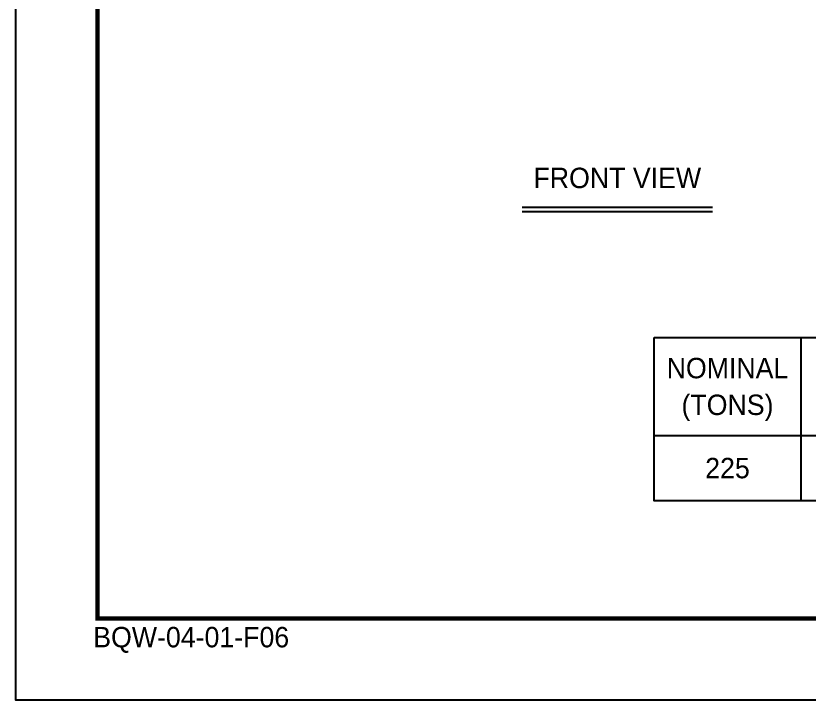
# Model space of a CAD drawing. Header units: millimetres. Extents: x 3692 to 33099, y 2878 to 23673.
# Drawn here: x 3692 to 10493, y 2878 to 8744 of the extents above; entities that cross this region are included whole.
import ezdxf
from ezdxf.enums import TextEntityAlignment as Align

# ---------------------------------------------------------------- set-up
doc = ezdxf.new("R2010")
doc.units = ezdxf.units.MM
for name, color, linetype in [('냉각탑_box', 1, 'Continuous'), ('냉각탑_form', 1, 'Continuous'), ('냉각탑_text', 3, 'Continuous')]:
    doc.layers.add(name, color=color, linetype=linetype)
doc.styles.add('돋움', font='Dotum.ttf')

# ---------------------------------------------------------------- blocks, each defined once
blk = doc.blocks.new('냉각탑form')
at = {"layer": 'Defpoints'}
blk.add_lwpolyline([(0, 297.073), (420.103, 297.073), (420.103, 0), (0, 0)], close=True, dxfattribs=at)
at = {"layer": '냉각탑_form', "const_width": 0.5}
blk.add_lwpolyline([(10.002, 287.07), (10.002, 10.002), (410.1, 10.002), (410.1, 287.07)], close=True, dxfattribs=at)
at = {"layer": '냉각탑_form', "style": '돋움'}
blk.add_text('BQW-04-01-F06', height=2.50061, dxfattribs=at).set_placement((9.476, 6.465))

msp = doc.modelspace()

# ---------------------------------------------------------------- linework, layer by layer
at = {"layer": '냉각탑_box'}
for p, q in [((8031.5, 7102.8), (9664.9, 7102.8)), ((8031.5, 7067.8), (9664.9, 7067.8)), ((10422.7, 5987.1), (10422.7, 4587.1)), ((10422.7, 5987.1), (10422.7, 4587.1)), ((9162.7, 5147.1), (24212.7, 5147.1)), ((9162.7, 5147.1), (24212.7, 5147.1))]:
    msp.add_line(p, q, dxfattribs=at)
msp.add_lwpolyline([(9162.7, 5987.1), (24212.7, 5987.1), (24212.7, 4587.1), (9162.7, 4587.1)], close=True, dxfattribs=at)
msp.add_lwpolyline([(9162.7, 5987.1), (24212.7, 5987.1), (24212.7, 4587.1), (9162.7, 4587.1)], close=True, dxfattribs=at)

# ---------------------------------------------------------------- block references
at = {"layer": '냉각탑_form', "xscale": 70.00000000000001, "yscale": 70.00000000000001, "zscale": 70.00000000000001}
msp.add_blockref('냉각탑form', (3692, 2877.7), dxfattribs=at)

# ---------------------------------------------------------------- texts
at = {"layer": '냉각탑_text', "style": '돋움'}
for s, p in [('FRONT VIEW', (8848.2, 7354.8)), ('NOMINAL', (9792.7, 5724.6)), ('(TONS)', (9792.7, 5409.6)), ('225', (9792.7, 4867.1))]:
    msp.add_text(s, height=175, dxfattribs=at).set_placement(p, align=Align.MIDDLE_CENTER)

doc.saveas('drawing.dxf')
